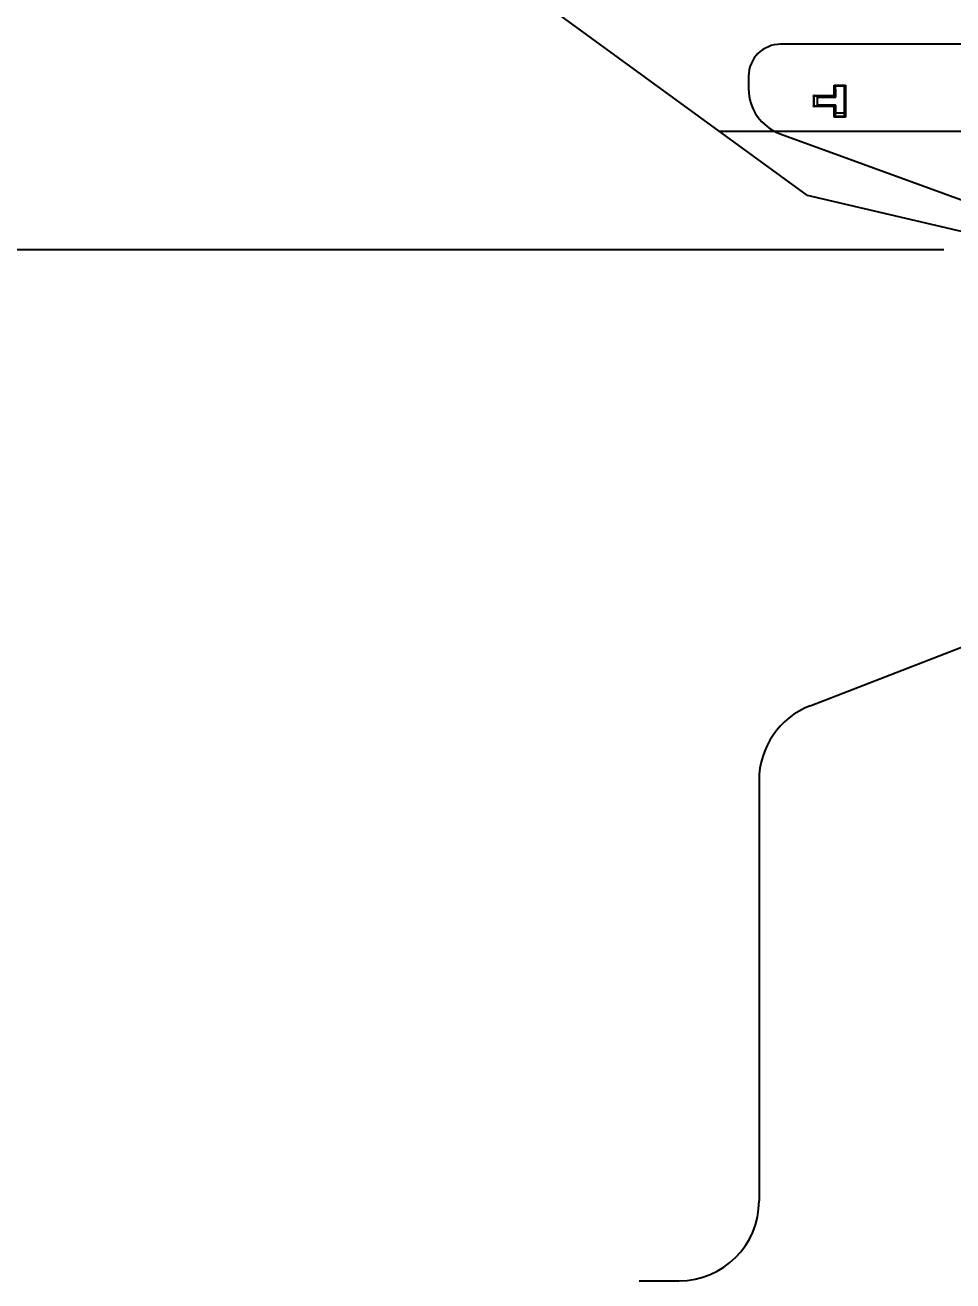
# Model space of a CAD drawing. Header units: millimetres. Extents: x 1387 to 2553, y -68 to 207.
# Drawn here: x 1850.66 to 1856.46, y 45.79 to 53.64 of the extents above; entities that cross this region are included whole.
import ezdxf

# ---------------------------------------------------------------- set-up
doc = ezdxf.new("R2010")
doc.units = ezdxf.units.MM
for name, color, linetype in [('COF', 4, 'Continuous'), ('DIM（标注）', 3, 'Continuous'), ('Panel', 7, 'Continuous')]:
    doc.layers.add(name, color=color, linetype=linetype)
doc.styles.add('宋体', font='')
doc.styles.get('宋体').set_extended_font_data('SimSun')
doc.dimstyles.new('STANDARD$0', dxfattribs={"dimtxt": 2, "dimasz": 2, "dimexe": 0.4, "dimexo": 0.4, "dimgap": 0.4, "dimtad": 1, "dimzin": 0, "dimdsep": 46, "dimtxsty": '宋体', "dimcen": 0.4, "dimclrd": 256, "dimclre": 256, "dimclrt": 256, "dimadec": 0, "dimazin": 0, "dimtfac": 1, "dimtofl": 0, "dimtmove": 0, "dimatfit": 3, "dimfxl": 1, "dimtolj": 1, "dimtzin": 0, "dimarcsym": 0})

# ---------------------------------------------------------------- blocks, each defined once
blk = doc.blocks.new('COF')
at = {"layer": 'COF'}
for p, q in [((1640.2347, 308.3694, 0.4681), (1641.773, 308.9665, 0.4681)), ((1639.9156, 307.9032, 0.4681), (1639.9156, 305.275, 0.4681)), ((1639.1656, 304.775, 0.4681), (1639.4156, 304.775, 0.4681))]:
    blk.add_line(p, q, dxfattribs=at)
for centre, start, end in [((1640.4156, 307.9032, 0.4681), 111.21536, 180), ((1639.4156, 305.275, 0.4681), 270, 0)]:
    blk.add_arc(centre, 0.5, start, end, dxfattribs=at)
blk = doc.blocks.new('*D66')
at = {"layer": 'Defpoints', "color": 0, "linetype": 'Continuous'}
for p in [(1856.9983, 52.2378, 0.2184), (1842.9856, -9.3035), (1863.0287, -9.3035, 0.2184)]:
    blk.add_point(p, dxfattribs=at)
at = {"layer": 'DIM（标注）', "color": 3, "linetype": 'Continuous', "lineweight": -2}
for p, q in [((1856.3983, 52.2378), (1842.3856, 52.2378)), ((1842.9856, 51.6378), (1842.9856, 40.3532)), ((1842.9856, -8.7035), (1842.9856, 29.6616)), ((1862.4287, -9.3035), (1842.3856, -9.3035))]:
    blk.add_line(p, q, dxfattribs=at)
at = {"layer": 'DIM（标注）', "color": 3, "linetype": 'Continuous'}
for points in [[(1842.8856, 51.6378), (1843.0856, 51.6378), (1842.9856, 52.2378)], [(1842.8856, -8.7035), (1843.0856, -8.7035), (1842.9856, -9.3035)]]:
    blk.add_solid(points, dxfattribs=at)
at = {"layer": 'DIM（标注）', "color": 3, "linetype": 'Continuous', "insert": (1842.9856, 35.0074), "char_height": 1.5, "attachment_point": 5, "rotation": 90, "style": '宋体'}
blk.add_mtext('61.54±0.5', dxfattribs=at)
blk = doc.blocks.new('*D76')
at = {"layer": 'Defpoints', "color": 0, "linetype": 'Continuous'}
for p in [(1860.5983, 86.0578, 2.6737), (1831.3224, 52.2378), (1856.9983, 52.2378, 2.6737)]:
    blk.add_point(p, dxfattribs=at)
at = {"layer": 'DIM（标注）', "linetype": 'Continuous', "lineweight": -2}
for p, q in [((1859.9983, 86.0578), (1830.7224, 86.0578)), ((1831.3224, 85.4578), (1831.3224, 71.7995)), ((1831.3224, 52.8378), (1831.3224, 66.4961)), ((1856.3983, 52.2378), (1830.7224, 52.2378))]:
    blk.add_line(p, q, dxfattribs=at)
at = {"layer": 'DIM（标注）', "linetype": 'Continuous'}
for points in [[(1831.2224, 85.4578), (1831.4224, 85.4578), (1831.3224, 86.0578)], [(1831.2224, 52.8378), (1831.4224, 52.8378), (1831.3224, 52.2378)]]:
    blk.add_solid(points, dxfattribs=at)
at = {"layer": 'DIM（标注）', "linetype": 'Continuous', "insert": (1831.3224, 69.1478), "char_height": 1.5, "attachment_point": 5, "rotation": 90, "style": '宋体'}
blk.add_mtext('33.82', dxfattribs=at)
blk = doc.blocks.new('DAFADF')
h = blk.add_hatch()
h.set_pattern_fill('STARS', color=4, scale=0.2, style=0)
h.set_pattern_definition([(0, (0, 1), (0, 1.099852), [0.635, -0.635]), (60, (0, 1), (-0.9524998, 0.549926), [0.635, -0.635]), (120, (0.3175, 1.5499), (-0.9524998, -0.549926), [0.635, -0.635])])
h.paths.add_polyline_path([(1762.6906, 33.2755), (1758.0106, 33.2755), (1758.0106, 19.3805, -0.414214), (1757.0106, 18.3805), (1754.0276, 18.3805), (1754.0276, 12.9805), (1769.1956, 12.9805), (1769.1956, 20.5805), (1763.6906, 20.5805, -0.414214), (1762.6906, 21.5805)])
at = {"color": 30, "linetype": 'Continuous', "elevation": 2.6737}
for points in [[(1755.1256, 37.2755, 0.414214), (1754.9256, 37.0755)], [(1754.9256, 36.9977, 0.315299), (1755.123, 36.7158)]]:
    blk.add_lwpolyline(points, format="xyb", dxfattribs=at)
for points in [[(1765.5756, 37.2755), (1755.1256, 37.2755)], [(1754.9256, 37.0755), (1754.9256, 36.9977)], [(1755.123, 36.7158), (1757.6825, 35.7842)]]:
    blk.add_lwpolyline(points, dxfattribs=at)

msp = doc.modelspace()

# ---------------------------------------------------------------- linework, layer by layer
at = {"layer": 'Panel', "elevation": 2.6737}
for points in [[(1855.5475, 52.5778), (1850.8193, 56.0216)], [(1855.7135, 53.2678), (1855.7835, 53.2678)], [(1855.7135, 53.2028), (1855.7135, 53.2678)], [(1855.7185, 53.2628), (1855.7185, 53.1978)], [(1855.7785, 53.2628), (1855.7185, 53.2628)], [(1855.7235, 53.1928), (1855.7235, 53.2428)], [(1855.7285, 53.2628), (1855.7785, 53.2628)], [(1855.7785, 53.0728), (1855.7785, 53.2628)], [(1855.7785, 53.2628), (1855.7785, 53.1128)], [(1855.7835, 53.2678), (1855.7835, 53.0678)], [(1855.5835, 53.2028), (1855.5835, 53.1328)], [(1855.5885, 53.2028), (1855.5835, 53.2028)], [(1855.5835, 53.2028), (1855.7135, 53.2028)], [(1855.5835, 53.1978), (1855.5835, 53.2028)], [(1855.7185, 53.1978), (1855.5835, 53.1978)], [(1855.5835, 53.1378), (1855.7185, 53.1378)], [(1855.5835, 53.1328), (1855.5835, 53.1378)], [(1855.5885, 53.1328), (1855.5885, 53.2028)], [(1855.6085, 53.1928), (1855.7235, 53.1928)], [(1855.6085, 53.1428), (1855.6085, 53.1928)], [(1855.7235, 53.1428), (1855.6085, 53.1428)], [(1855.7185, 53.1378), (1855.7185, 53.0728)], [(1855.7235, 53.0928), (1855.7235, 53.1428)], [(1855.5835, 53.1328), (1855.5835, 53.1328)], [(1855.5835, 53.1328), (1855.5885, 53.1328)], [(1855.7135, 53.1328), (1855.5835, 53.1328)], [(1855.7135, 53.0678), (1855.7135, 53.1328)], [(1855.7135, 53.0678), (1855.7135, 53.0678)], [(1855.7835, 53.0678), (1855.7135, 53.0678)], [(1855.7185, 53.0728), (1855.7785, 53.0728)], [(1855.7235, 53.0928), (1855.7235, 53.0928)], [(1855.7735, 53.0928), (1855.7235, 53.0928)], [(1866.1983, 52.9778), (1854.9983, 52.9778)], [(1856.9983, 52.2378), (1855.5475, 52.5778)]]:
    msp.add_lwpolyline(points, dxfattribs=at)

# ---------------------------------------------------------------- block references
at = {"color": 7}
msp.add_blockref('DAFADF', (100.2527, 16.2473), dxfattribs=at)
at = {"layer": 'COF'}
msp.add_blockref('COF', (215.3279, -258.9814, 2.2056), dxfattribs=at)

# ---------------------------------------------------------------- dimensions: what is measured, and where the dimension line sits
at = {"layer": 'DIM（标注）', "linetype": 'Continuous'}
dim = msp.add_linear_dim(base=(1831.3224, 52.2378), p1=(1860.5983, 86.0578, 2.6737), p2=(1856.9983, 52.2378, 2.6737), angle=90, dimstyle='STANDARD$0', override={"dimtxt": 1.5, "dimasz": 0.6, "dimexe": 0.6, "dimexo": 0.6, "dimgap": 0.1, "dimtad": 0, "dimcen": 2.5, "dimtofl": 1, "dimtolj": 0}, dxfattribs=at)
dim.commit()
dim.dimension.update_dxf_attribs({"geometry": '*D76', "text_midpoint": (1831.3224, 69.1478), "dimtype": 160})
at = {"layer": 'DIM（标注）', "color": 3, "linetype": 'Continuous'}
dim = msp.add_linear_dim(base=(1842.9856, -9.3035, 2.4553), p1=(1856.9983, 52.2378, 2.6737), p2=(1863.0287, -9.3035, 2.6737), angle=90, text='<>±0.5', dimstyle='STANDARD$0', override={"dimtxt": 1.5, "dimasz": 0.6, "dimexe": 0.6, "dimexo": 0.6, "dimgap": 0.1, "dimtad": 0, "dimcen": 2.5, "dimclrd": 3, "dimclre": 3, "dimclrt": 3, "dimtofl": 1, "dimtolj": 0}, dxfattribs=at)
dim.commit()
dim.dimension.update_dxf_attribs({"geometry": '*D66', "text_midpoint": (1842.9856, 35.0074, 2.4553), "dimtype": 160})

doc.saveas('drawing.dxf')
